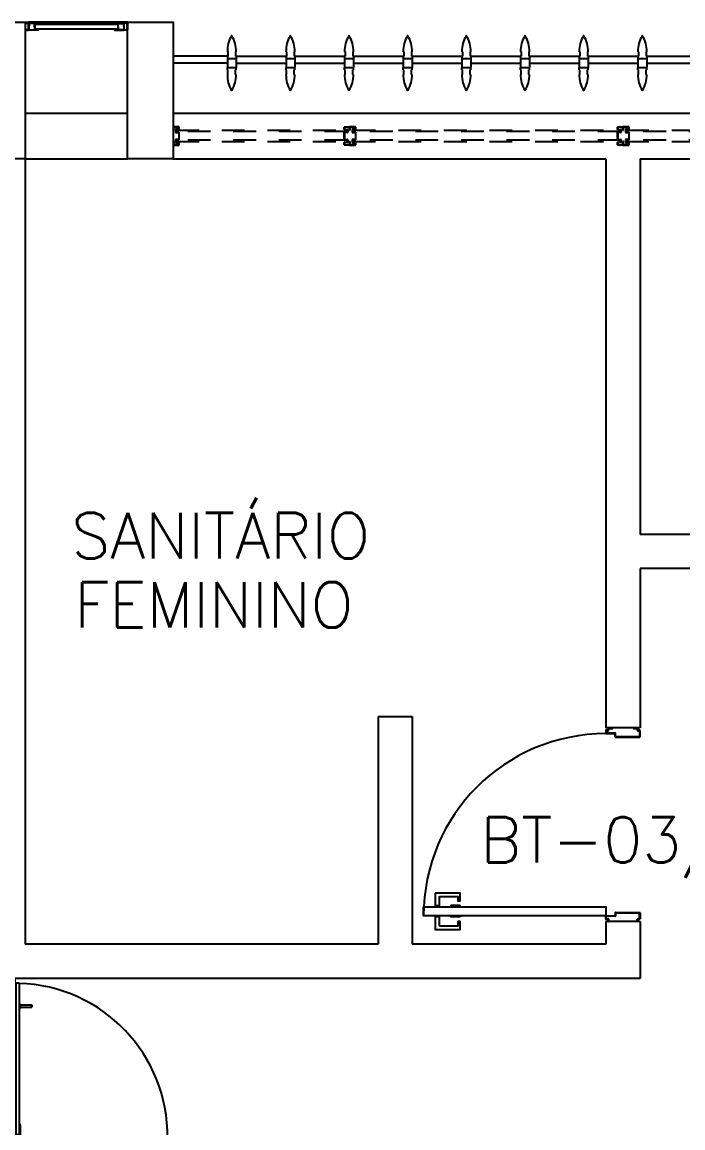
# Model space of a CAD drawing. Header units: millimetres. Extents: x 2686 to 2939, y 1294 to 1441.
# Drawn here: x 2803.658 to 2806.559, y 1316.118 to 1320.975 of the extents above; entities that cross this region are included whole.
import ezdxf

# ---------------------------------------------------------------- set-up
doc = ezdxf.new("R2010")
doc.units = ezdxf.units.MM
doc.linetypes.add('HIDDEN', pattern=[0.375, 0.25, -0.125])
for name, color, linetype in [('AR-ALV', 2, 'Continuous'), ('AR-ESQ', 1, 'Continuous'), ('AR-ESTC', 3, 'Continuous'), ('AR-PORTA', 1, 'Continuous'), ('AR-VIDRO', 2, 'Continuous'), ('BR-PAINEL', 1, 'Continuous'), ('BR-SUPORTE', 1, 'Continuous'), ('DT-ESQ-BAGUETE-C', 1, 'Continuous'), ('DT-ESQ-PERFIL CADEIRA-C', 2, 'Continuous'), ('DT-ESQ-PERFIL CADEIRA-V', 2, 'Continuous'), ('DT-ESQ-VENEZIANA-C', 1, 'Continuous'), ('DT-ESQ-VENEZIANA-V', 1, 'Continuous'), ('DT-ESQ-VIDRO-PROJ', 32, 'HIDDEN'), ('DT-TXTMOD', 1, 'Continuous'), ('ENDEREÇO', 2, 'Continuous'), ('maçaneta', 1, 'Continuous'), ('montantes', 1, 'Continuous'), ('mov', 1, 'Continuous'), ('PM-PERFIL U-C', 2, 'Continuous'), ('pm1', 2, 'Continuous'), ('TEXTO', 2, 'Continuous')]:
    doc.layers.add(name, color=color, linetype=linetype)
doc.styles.add('S10', font='simplex.shx', dxfattribs={"height": 0.1})
doc.styles.add('UNB-100', font='simplex.shx', dxfattribs={"height": 0.2})
doc.styles.add('UNB1-100', font='simplex.shx', dxfattribs={"height": 0.2})

# ---------------------------------------------------------------- blocks, each defined once
blk = doc.blocks.new('EF59-P')
at = {"layer": 'DT-ESQ-VIDRO-PROJ', "ltscale": 0.1}
for points in [[(0.025, -0.1285), (0.025, -0.1385, -0.414214), (0.0235, -0.14), (0.0015, -0.14, -0.414214), (0, -0.1385), (0, -0.125), (0.0015, -0.125), (0.0015, -0.138, 0.414214), (0.002, -0.1385), (0.023, -0.1385, 0.414214), (0.0235, -0.138), (0.0235, -0.1285), (0.0105, -0.1285, -0.414214), (0.009, -0.127), (0.009, -0.117, -0.414214), (0.0105, -0.1155), (0.0235, -0.1155), (0.0235, -0.0845), (0.0105, -0.0845, -0.414214), (0.009, -0.083), (0.009, -0.073, -0.414214), (0.0105, -0.0715), (0.0235, -0.0715), (0.0235, -0.062, 0.414214), (0.023, -0.0615), (0.002, -0.0615, 0.414214), (0.0015, -0.062), (0.0015, -0.075), (0, -0.075), (0, -0.0615, -0.414214), (0.0015, -0.06), (0.0235, -0.06, -0.414214), (0.025, -0.0615), (0.025, -0.0715, -0.414214), (0.0235, -0.073), (0.0105, -0.073), (0.0105, -0.083), (0.0235, -0.083), (0.0235, -0.083, -0.414214), (0.025, -0.0845), (0.025, -0.1155, -0.414214), (0.0235, -0.117), (0.0235, -0.117), (0.0105, -0.117), (0.0105, -0.127), (0.0235, -0.127, -0.414214)], [(0.75, -0.1285), (0.75, -0.1385, 0.414214), (0.7515, -0.14), (0.7735, -0.14, 0.414214), (0.775, -0.1385), (0.775, -0.125), (0.7735, -0.125), (0.7735, -0.138, -0.414214), (0.773, -0.1385), (0.752, -0.1385, -0.414214), (0.7515, -0.138), (0.7515, -0.1285), (0.7645, -0.1285, 0.414214), (0.766, -0.127), (0.766, -0.117, 0.414214), (0.7645, -0.1155), (0.7515, -0.1155), (0.7515, -0.0845), (0.7645, -0.0845, 0.414214), (0.766, -0.083), (0.766, -0.073, 0.414214), (0.7645, -0.0715), (0.7515, -0.0715), (0.7515, -0.062, -0.414214), (0.752, -0.0615), (0.773, -0.0615, -0.414214), (0.7735, -0.062), (0.7735, -0.075), (0.775, -0.075), (0.775, -0.0615, 0.414214), (0.7735, -0.06), (0.7515, -0.06, 0.414214), (0.75, -0.0615), (0.75, -0.0715, 0.414214), (0.7515, -0.073), (0.7645, -0.073), (0.7645, -0.083), (0.7515, -0.083), (0.7515, -0.083, 0.414214), (0.75, -0.0845), (0.75, -0.1155, 0.414214), (0.7515, -0.117), (0.7515, -0.117), (0.7645, -0.117), (0.7645, -0.127), (0.7515, -0.127, 0.414214)], [(0.8, -0.1285), (0.8, -0.1385, -0.414214), (0.7985, -0.14), (0.7765, -0.14, -0.414214), (0.775, -0.1385), (0.775, -0.125), (0.7765, -0.125), (0.7765, -0.138, 0.414214), (0.777, -0.1385), (0.798, -0.1385, 0.414214), (0.7985, -0.138), (0.7985, -0.1285), (0.7855, -0.1285, -0.414214), (0.784, -0.127), (0.784, -0.117, -0.414214), (0.7855, -0.1155), (0.7985, -0.1155), (0.7985, -0.0845), (0.7855, -0.0845, -0.414214), (0.784, -0.083), (0.784, -0.073, -0.414214), (0.7855, -0.0715), (0.7985, -0.0715), (0.7985, -0.062, 0.414214), (0.798, -0.0615), (0.777, -0.0615, 0.414214), (0.7765, -0.062), (0.7765, -0.075), (0.775, -0.075), (0.775, -0.0615, -0.414214), (0.7765, -0.06), (0.7985, -0.06, -0.414214), (0.8, -0.0615), (0.8, -0.0715, -0.414214), (0.7985, -0.073), (0.7855, -0.073), (0.7855, -0.083), (0.7985, -0.083), (0.7985, -0.083, -0.414214), (0.8, -0.0845), (0.8, -0.1155, -0.414214), (0.7985, -0.117), (0.7985, -0.117), (0.7855, -0.117), (0.7855, -0.127), (0.7985, -0.127, -0.414214)], [(1.95, -0.1285), (1.95, -0.1385, 0.414214), (1.9515, -0.14), (1.9735, -0.14, 0.414214), (1.975, -0.1385), (1.975, -0.125), (1.9735, -0.125), (1.9735, -0.138, -0.414214), (1.973, -0.1385), (1.952, -0.1385, -0.414214), (1.9515, -0.138), (1.9515, -0.1285), (1.9645, -0.1285, 0.414214), (1.966, -0.127), (1.966, -0.117, 0.414214), (1.9645, -0.1155), (1.9515, -0.1155), (1.9515, -0.0845), (1.9645, -0.0845, 0.414214), (1.966, -0.083), (1.966, -0.073, 0.414214), (1.9645, -0.0715), (1.9515, -0.0715), (1.9515, -0.062, -0.414214), (1.952, -0.0615), (1.973, -0.0615, -0.414214), (1.9735, -0.062), (1.9735, -0.075), (1.975, -0.075), (1.975, -0.0615, 0.414214), (1.9735, -0.06), (1.9515, -0.06, 0.414214), (1.95, -0.0615), (1.95, -0.0715, 0.414214), (1.9515, -0.073), (1.9645, -0.073), (1.9645, -0.083), (1.9515, -0.083), (1.9515, -0.083, 0.414214), (1.95, -0.0845), (1.95, -0.1155, 0.414214), (1.9515, -0.117), (1.9515, -0.117), (1.9645, -0.117), (1.9645, -0.127), (1.9515, -0.127, 0.414214)], [(2, -0.1285), (2, -0.1385, -0.414214), (1.9985, -0.14), (1.9765, -0.14, -0.414214), (1.975, -0.1385), (1.975, -0.125), (1.9765, -0.125), (1.9765, -0.138, 0.414214), (1.977, -0.1385), (1.998, -0.1385, 0.414214), (1.9985, -0.138), (1.9985, -0.1285), (1.9855, -0.1285, -0.414214), (1.984, -0.127), (1.984, -0.117, -0.414214), (1.9855, -0.1155), (1.9985, -0.1155), (1.9985, -0.0845), (1.9855, -0.0845, -0.414214), (1.984, -0.083), (1.984, -0.073, -0.414214), (1.9855, -0.0715), (1.9985, -0.0715), (1.9985, -0.062, 0.414214), (1.998, -0.0615), (1.977, -0.0615, 0.414214), (1.9765, -0.062), (1.9765, -0.075), (1.975, -0.075), (1.975, -0.0615, -0.414214), (1.9765, -0.06), (1.9985, -0.06, -0.414214), (2, -0.0615), (2, -0.0715, -0.414214), (1.9985, -0.073), (1.9855, -0.073), (1.9855, -0.083), (1.9985, -0.083), (1.9985, -0.083, -0.414214), (2, -0.0845), (2, -0.1155, -0.414214), (1.9985, -0.117), (1.9985, -0.117), (1.9855, -0.117), (1.9855, -0.127), (1.9985, -0.127, -0.414214)], [(3.15, -0.1285), (3.15, -0.1385, 0.414214), (3.1515, -0.14), (3.1735, -0.14, 0.414214), (3.175, -0.1385), (3.175, -0.125), (3.1735, -0.125), (3.1735, -0.138, -0.414214), (3.173, -0.1385), (3.152, -0.1385, -0.414214), (3.1515, -0.138), (3.1515, -0.1285), (3.1645, -0.1285, 0.414214), (3.166, -0.127), (3.166, -0.117, 0.414214), (3.1645, -0.1155), (3.1515, -0.1155), (3.1515, -0.0845), (3.1645, -0.0845, 0.414214), (3.166, -0.083), (3.166, -0.073, 0.414214), (3.1645, -0.0715), (3.1515, -0.0715), (3.1515, -0.062, -0.414214), (3.152, -0.0615), (3.173, -0.0615, -0.414214), (3.1735, -0.062), (3.1735, -0.075), (3.175, -0.075), (3.175, -0.0615, 0.414214), (3.1735, -0.06), (3.1515, -0.06, 0.414214), (3.15, -0.0615), (3.15, -0.0715, 0.414214), (3.1515, -0.073), (3.1645, -0.073), (3.1645, -0.083), (3.1515, -0.083), (3.1515, -0.083, 0.414214), (3.15, -0.0845), (3.15, -0.1155, 0.414214), (3.1515, -0.117), (3.1515, -0.117), (3.1645, -0.117), (3.1645, -0.127), (3.1515, -0.127, 0.414214)], [(3.2, -0.1285), (3.2, -0.1385, -0.414214), (3.1985, -0.14), (3.1765, -0.14, -0.414214), (3.175, -0.1385), (3.175, -0.125), (3.1765, -0.125), (3.1765, -0.138, 0.414214), (3.177, -0.1385), (3.198, -0.1385, 0.414214), (3.1985, -0.138), (3.1985, -0.1285), (3.1855, -0.1285, -0.414214), (3.184, -0.127), (3.184, -0.117, -0.414214), (3.1855, -0.1155), (3.1985, -0.1155), (3.1985, -0.0845), (3.1855, -0.0845, -0.414214), (3.184, -0.083), (3.184, -0.073, -0.414214), (3.1855, -0.0715), (3.1985, -0.0715), (3.1985, -0.062, 0.414214), (3.198, -0.0615), (3.177, -0.0615, 0.414214), (3.1765, -0.062), (3.1765, -0.075), (3.175, -0.075), (3.175, -0.0615, -0.414214), (3.1765, -0.06), (3.1985, -0.06, -0.414214), (3.2, -0.0615), (3.2, -0.0715, -0.414214), (3.1985, -0.073), (3.1855, -0.073), (3.1855, -0.083), (3.1985, -0.083), (3.1985, -0.083, -0.414214), (3.2, -0.0845), (3.2, -0.1155, -0.414214), (3.1985, -0.117), (3.1985, -0.117), (3.1855, -0.117), (3.1855, -0.127), (3.1985, -0.127, -0.414214)], [(4.35, -0.1285), (4.35, -0.1385, 0.414214), (4.3515, -0.14), (4.3735, -0.14, 0.414214), (4.375, -0.1385), (4.375, -0.125), (4.3735, -0.125), (4.3735, -0.138, -0.414214), (4.373, -0.1385), (4.352, -0.1385, -0.414214), (4.3515, -0.138), (4.3515, -0.1285), (4.3645, -0.1285, 0.414214), (4.366, -0.127), (4.366, -0.117, 0.414214), (4.3645, -0.1155), (4.3515, -0.1155), (4.3515, -0.0845), (4.3645, -0.0845, 0.414214), (4.366, -0.083), (4.366, -0.073, 0.414214), (4.3645, -0.0715), (4.3515, -0.0715), (4.3515, -0.062, -0.414214), (4.352, -0.0615), (4.373, -0.0615, -0.414214), (4.3735, -0.062), (4.3735, -0.075), (4.375, -0.075), (4.375, -0.0615, 0.414214), (4.3735, -0.06), (4.3515, -0.06, 0.414214), (4.35, -0.0615), (4.35, -0.0715, 0.414214), (4.3515, -0.073), (4.3645, -0.073), (4.3645, -0.083), (4.3515, -0.083), (4.3515, -0.083, 0.414214), (4.35, -0.0845), (4.35, -0.1155, 0.414214), (4.3515, -0.117), (4.3515, -0.117), (4.3645, -0.117), (4.3645, -0.127), (4.3515, -0.127, 0.414214)], [(4.4, -0.1285), (4.4, -0.1385, -0.414214), (4.3985, -0.14), (4.3765, -0.14, -0.414214), (4.375, -0.1385), (4.375, -0.125), (4.3765, -0.125), (4.3765, -0.138, 0.414214), (4.377, -0.1385), (4.398, -0.1385, 0.414214), (4.3985, -0.138), (4.3985, -0.1285), (4.3855, -0.1285, -0.414214), (4.384, -0.127), (4.384, -0.117, -0.414214), (4.3855, -0.1155), (4.3985, -0.1155), (4.3985, -0.0845), (4.3855, -0.0845, -0.414214), (4.384, -0.083), (4.384, -0.073, -0.414214), (4.3855, -0.0715), (4.3985, -0.0715), (4.3985, -0.062, 0.414214), (4.398, -0.0615), (4.377, -0.0615, 0.414214), (4.3765, -0.062), (4.3765, -0.075), (4.375, -0.075), (4.375, -0.0615, -0.414214), (4.3765, -0.06), (4.3985, -0.06, -0.414214), (4.4, -0.0615), (4.4, -0.0715, -0.414214), (4.3985, -0.073), (4.3855, -0.073), (4.3855, -0.083), (4.3985, -0.083), (4.3985, -0.083, -0.414214), (4.4, -0.0845), (4.4, -0.1155, -0.414214), (4.3985, -0.117), (4.3985, -0.117), (4.3855, -0.117), (4.3855, -0.127), (4.3985, -0.127, -0.414214)], [(5.125, -0.1285), (5.125, -0.1385, 0.414214), (5.1265, -0.14), (5.1485, -0.14, 0.414214), (5.15, -0.1385), (5.15, -0.125), (5.1485, -0.125), (5.1485, -0.138, -0.414214), (5.148, -0.1385), (5.127, -0.1385, -0.414214), (5.1265, -0.138), (5.1265, -0.1285), (5.1395, -0.1285, 0.414214), (5.141, -0.127), (5.141, -0.117, 0.414214), (5.1395, -0.1155), (5.1265, -0.1155), (5.1265, -0.0845), (5.1395, -0.0845, 0.414214), (5.141, -0.083), (5.141, -0.073, 0.414214), (5.1395, -0.0715), (5.1265, -0.0715), (5.1265, -0.062, -0.414214), (5.127, -0.0615), (5.148, -0.0615, -0.414214), (5.1485, -0.062), (5.1485, -0.075), (5.15, -0.075), (5.15, -0.0615, 0.414214), (5.1485, -0.06), (5.1265, -0.06, 0.414214), (5.125, -0.0615), (5.125, -0.0715, 0.414214), (5.1265, -0.073), (5.1395, -0.073), (5.1395, -0.083), (5.1265, -0.083), (5.1265, -0.083, 0.414214), (5.125, -0.0845), (5.125, -0.1155, 0.414214), (5.1265, -0.117), (5.1265, -0.117), (5.1395, -0.117), (5.1395, -0.127), (5.1265, -0.127, 0.414214)]]:
    blk.add_lwpolyline(points, format="xyb", close=True, dxfattribs=at)
for points in [[(0.7625, -0.081), (0.7625, -0.075), (0.0125, -0.075), (0.0125, -0.081)], [(1.9625, -0.081), (1.9625, -0.075), (0.7875, -0.075), (0.7875, -0.081)], [(3.1625, -0.081), (3.1625, -0.075), (1.9875, -0.075), (1.9875, -0.081)], [(4.3625, -0.081), (4.3625, -0.075), (3.1875, -0.075), (3.1875, -0.081)], [(5.1375, -0.081), (5.1375, -0.075), (4.3875, -0.075), (4.3875, -0.081)], [(0.7625, -0.119), (0.7625, -0.125), (0.0125, -0.125), (0.0125, -0.119)], [(1.9625, -0.119), (1.9625, -0.125), (0.7875, -0.125), (0.7875, -0.119)], [(3.1625, -0.119), (3.1625, -0.125), (1.9875, -0.125), (1.9875, -0.119)], [(4.3625, -0.119), (4.3625, -0.125), (3.1875, -0.125), (3.1875, -0.119)], [(5.1375, -0.119), (5.1375, -0.125), (4.3875, -0.125), (4.3875, -0.119)]]:
    blk.add_lwpolyline(points, close=True, dxfattribs=at)
at = {"layer": 'DT-TXTMOD', "ltscale": 0.1, "style": 'S10', "flags": 3}
for tag, p in [('M01', (0.025, -0.28)), ('M02', (0.3253, -0.28)), ('M03', (0.627, -0.28)), ('M04', (0.9288, -0.28)), ('M05', (1.2306, -0.28)), ('M06', (1.5323, -0.28)), ('M07', (1.8341, -0.28)), ('M08', (2.1359, -0.28)), ('M09', (2.4376, -0.28)), ('M10', (2.7394, -0.28)), ('M11', (3.0412, -0.28)), ('M12', (3.3429, -0.28)), ('M13', (3.6447, -0.28)), ('M14', (3.9464, -0.28)), ('M15', (4.2482, -0.28)), ('M16', (4.55, -0.28)), ('M17', (4.8517, -0.28))]:
    blk.add_attdef(tag, p, '', height=0.1, dxfattribs=at)
blk = doc.blocks.new('PV1')
at = {"layer": 'AR-VIDRO'}
for p, q in [((0.6825, 0.02), (0.005, 0.02)), ((0.6825, 0.005), (0.005, 0.005)), ((0.0215, 0.0443), (0.0215, 0.0293)), ((0.0215, 0.0443), (0.6875, 0.0443)), ((0.0215, 0.0293), (0.6875, 0.0293)), ((2.7035, 0.0443), (2.0375, 0.0443)), ((2.7035, 0.0293), (2.0375, 0.0293)), ((2.0425, 0.02), (2.72, 0.02)), ((2.0425, 0.005), (2.72, 0.005)), ((2.7035, 0.0443), (2.7035, 0.0293))]:
    blk.add_line(p, q, dxfattribs=at)
at = {"layer": 'maçaneta'}
for p, q in [((0.1165, 0.0993), (0.1265, 0.0993)), ((0.1165, 0.0493), (0.1165, 0.0993)), ((0.1265, 0.0493), (0.1265, 0.0993)), ((2.5985, 0.0493), (2.5985, 0.0993)), ((2.6085, 0.0993), (2.5985, 0.0993)), ((2.6085, 0.0493), (2.6085, 0.0993)), ((0.1115, 0.0443), (0.1115, 0.0493)), ((0.1115, 0.0493), (0.1315, 0.0493)), ((0.1315, 0.0443), (0.1315, 0.0493)), ((2.6135, 0.0493), (2.5935, 0.0493)), ((2.5935, 0.0443), (2.5935, 0.0493)), ((2.6135, 0.0443), (2.6135, 0.0493))]:
    blk.add_line(p, q, dxfattribs=at)
at = {"layer": 'montantes'}
for p, q in [((0.6425, 0.0493), (0.6925, 0.0493)), ((0.6925, 0.0493), (0.6925, 0.025)), ((2.0325, 0.0493), (2.0325, 0.025)), ((2.0825, 0.0493), (2.0325, 0.0493)), ((0, 0), (0, 0.025)), ((0, 0.025), (0.02, 0.025)), ((0, 0), (0.02, 0)), ((0.005, 0.005), (0.005, 0.02)), ((0.02, 0.02), (0.02, 0.025)), ((0.02, 0), (0.02, 0.005)), ((0.6425, 0.025), (0.6925, 0.025)), ((0.6875, 0.025), (0.6675, 0.025)), ((0.6675, 0.02), (0.6675, 0.025)), ((0.6675, 0), (0.6675, 0.005)), ((0.6875, 0), (0.6675, 0)), ((0.6825, 0.005), (0.6825, 0.02)), ((0.6875, 0.0443), (0.6875, 0.0293)), ((0.6875, 0), (0.6875, 0.025)), ((2.0825, 0.025), (2.0325, 0.025)), ((2.0375, 0.0443), (2.0375, 0.0293)), ((2.0375, 0.025), (2.0575, 0.025)), ((2.0375, 0), (2.0375, 0.025)), ((2.0375, 0), (2.0575, 0)), ((2.0425, 0.005), (2.0425, 0.02)), ((2.0575, 0.02), (2.0575, 0.025)), ((2.0575, 0), (2.0575, 0.005)), ((2.705, 0.02), (2.705, 0.025)), ((2.725, 0.025), (2.705, 0.025)), ((2.705, 0), (2.705, 0.005)), ((2.725, 0), (2.705, 0)), ((2.72, 0.005), (2.72, 0.02)), ((2.725, 0), (2.725, 0.025))]:
    blk.add_line(p, q, dxfattribs=at)
for centre in [(0.6925, 0.02), (2.0325, 0.02)]:
    blk.add_circle(centre, 0.005, dxfattribs=at)
for centre, start, end in [((0.6425, 0.0443), 90, 180), ((2.0825, 0.0443), 0, 90), ((0.6425, 0.03), 180, 270), ((2.0825, 0.03), 270, 0)]:
    blk.add_arc(centre, 0.005, start, end, dxfattribs=at)
at = {"layer": 'mov'}
for centre, start, end in [((0.692, 0.025), 0, 178.3547), ((2.033, 0.025), 1.6453, 180)]:
    blk.add_arc(centre, 0.6705, start, end, dxfattribs=at)
blk = doc.blocks.new('PM3')
at = {"layer": 'maçaneta'}
for points in [[(0.02, 0.825), (-0.035, 0.825), (-0.035, 0.715), (0, 0.715), (0, 0.725), (-0.02, 0.725), (-0.02, 0.8035, -0.414214), (-0.0185, 0.805), (0.02, 0.805)], [(0.125, 0.825), (0.07, 0.825), (0.07, 0.805), (0.1085, 0.805, -0.414214), (0.11, 0.8035), (0.11, 0.725), (0.09, 0.725), (0.09, 0.715), (0.125, 0.715)]]:
    blk.add_lwpolyline(points, format="xyb", close=True, dxfattribs=at)
for points in [[(0.02, 0.715), (0.02, 0.755), (0.025, 0.755), (0.025, 0.715)], [(0.07, 0.715), (0.07, 0.755), (0.065, 0.755), (0.065, 0.715)]]:
    blk.add_lwpolyline(points, close=True, dxfattribs=at)
at = {"layer": 'mov'}
blk.add_arc((0.025, 0.075), 0.8, 0, 90, dxfattribs=at)
at = {"layer": 'PM-PERFIL U-C'}
for p, q in [((0, 0.045), (0, 0.0635)), ((0.0015, 0.065), (0.01, 0.065)), ((0.002, 0.063), (0.002, 0.045)), ((0.0105, 0.063), (0.002, 0.063)), ((0.01, 0.065), (0.01, 0.0735)), ((0.0115, 0.075), (0.0235, 0.075)), ((0.012, 0.073), (0.012, 0.0645)), ((0.023, 0.073), (0.012, 0.073)), ((0.023, 0.0335), (0.023, 0.073)), ((0.025, 0.0735), (0.025, 0.034)), ((0.825, 0.0735), (0.825, 0.034)), ((0.8385, 0.075), (0.8265, 0.075)), ((0.827, 0.073), (0.838, 0.073)), ((0.827, 0.0335), (0.827, 0.073)), ((0.838, 0.073), (0.838, 0.0645)), ((0.8395, 0.063), (0.848, 0.063)), ((0.84, 0.065), (0.84, 0.0735)), ((0.8485, 0.065), (0.84, 0.065)), ((0.848, 0.063), (0.848, 0.045)), ((0.85, 0.045), (0.85, 0.0635)), ((0.002, 0.045), (0, 0.045)), ((0.038, 0.032), (0.0245, 0.032)), ((0.0385, 0.034), (0.025, 0.034)), ((0.038, 0.032), (0.038, -0.073)), ((0.04, 0.0325), (0.04, -0.0735)), ((0.81, 0.0325), (0.81, -0.0735)), ((0.8115, 0.034), (0.825, 0.034)), ((0.812, 0.032), (0.8255, 0.032)), ((0.812, 0.032), (0.812, -0.073)), ((0.848, 0.045), (0.85, 0.045)), ((0, -0.045), (0.002, -0.045)), ((0, -0.0635), (0, -0.045)), ((0.002, -0.045), (0.002, -0.063)), ((0.85, -0.045), (0.848, -0.045)), ((0.848, -0.045), (0.848, -0.063)), ((0.85, -0.0635), (0.85, -0.045)), ((0.01, -0.065), (0.0015, -0.065)), ((0.002, -0.063), (0.0105, -0.063)), ((0.01, -0.0735), (0.01, -0.065)), ((0.0385, -0.075), (0.0115, -0.075)), ((0.012, -0.0645), (0.012, -0.073)), ((0.012, -0.073), (0.038, -0.073)), ((0.8115, -0.075), (0.8385, -0.075)), ((0.838, -0.073), (0.812, -0.073)), ((0.838, -0.0645), (0.838, -0.073)), ((0.848, -0.063), (0.8395, -0.063)), ((0.84, -0.0735), (0.84, -0.065)), ((0.84, -0.065), (0.8485, -0.065))]:
    blk.add_line(p, q, dxfattribs=at)
for centre, start, end in [((0.0015, 0.0635), 90, 180), ((0.0115, 0.0735), 90, 180), ((0.0105, 0.0645), 270, 0), ((0.0235, 0.0735), 360, 90), ((0.8265, 0.0735), 90, 180), ((0.8395, 0.0645), 180, 270), ((0.8385, 0.0735), 0, 90), ((0.8485, 0.0635), 0, 90), ((0.0245, 0.0335), 180, 270), ((0.0385, 0.0325), 0, 90), ((0.8115, 0.0325), 90, 180), ((0.8255, 0.0335), 270, 0), ((0.0015, -0.0635), 180, 270), ((0.0115, -0.0735), 180, 270), ((0.0105, -0.0645), 0, 90), ((0.0385, -0.0735), 269.9386, 0), ((0.8115, -0.0735), 180, 270.0614), ((0.8395, -0.0645), 90, 180), ((0.8385, -0.0735), 270, 0), ((0.8485, -0.0635), 270, 0)]:
    blk.add_arc(centre, 0.0015, start, end, dxfattribs=at)
at = {"layer": 'pm1'}
blk.add_lwpolyline([(0.065, 0.875), (0.065, 0.075), (0.025, 0.075), (0.025, 0.875)], close=True, dxfattribs=at)
blk = doc.blocks.new('EF01C-P')
at = {"layer": 'DT-ESQ-BAGUETE-C', "ltscale": 0.1}
for points in [[(0.0015, 0.035), (0.015, 0.035), (0.015, 0.0335), (0.0015, 0.0335), (0.0015, 0.005), (0.015, 0.005), (0.015, 0.0035), (0.0015, 0.0035, -0.414214), (0, 0.005), (0, 0.0335, -0.414214)], [(0.4485, 0.035), (0.435, 0.035), (0.435, 0.0335), (0.4485, 0.0335), (0.4485, 0.005), (0.435, 0.005), (0.435, 0.0035), (0.4485, 0.0035, 0.414214), (0.45, 0.005), (0.45, 0.0335, 0.414214)]]:
    blk.add_lwpolyline(points, format="xyb", close=True, dxfattribs=at)
at = {"layer": 'DT-ESQ-PERFIL CADEIRA-C', "ltscale": 0.1}
for points in [[(0.01, 0.0015), (0.01, 0.003), (0.0015, 0.003, 1), (0.0015, 0), (0.015, 0, 0.414214), (0.0165, 0.0015), (0.0165, 0.0335), (0.043, 0.0335)], [(0.043, 0.0065), (0.018, 0.0065), (0.018, 0.0165), (0.0165, 0.0165), (0.0165, 0.0065, 0.414214), (0.018, 0.005), (0.043, 0.005), (0.0565, 0.005, 1), (0.0565, 0.008), (0.043, 0.008), (0.043, 0.02), (0.043, 0.032), (0.0565, 0.032, 1), (0.0565, 0.035), (0.043, 0.035), (0.0165, 0.035, 0.414214), (0.015, 0.0335), (0.015, 0.0015), (0.0015, 0.0015)], [(0.0415, 0.02), (0.0415, 0.032, -0.414214), (0.043, 0.0335), (0.0565, 0.0335)], [(0.0415, 0.02), (0.0415, 0.008, 0.414214), (0.043, 0.0065), (0.0565, 0.0065)], [(0.407, 0.0065), (0.432, 0.0065), (0.432, 0.0165), (0.4335, 0.0165), (0.4335, 0.0065, -0.414214), (0.432, 0.005), (0.407, 0.005), (0.3935, 0.005, -1), (0.3935, 0.008), (0.407, 0.008), (0.407, 0.02), (0.407, 0.032), (0.3935, 0.032, -1), (0.3935, 0.035), (0.407, 0.035), (0.4335, 0.035, -0.414214), (0.435, 0.0335), (0.435, 0.0015), (0.4485, 0.0015)], [(0.4085, 0.02), (0.4085, 0.032, 0.414214), (0.407, 0.0335), (0.3935, 0.0335)], [(0.4085, 0.02), (0.4085, 0.008, -0.414214), (0.407, 0.0065), (0.3935, 0.0065)], [(0.44, 0.0015), (0.44, 0.003), (0.4485, 0.003, -1), (0.4485, 0), (0.435, 0, -0.414214), (0.4335, 0.0015), (0.4335, 0.0335), (0.407, 0.0335)]]:
    blk.add_lwpolyline(points, format="xyb", dxfattribs=at)
at = {"layer": 'DT-ESQ-PERFIL CADEIRA-V', "ltscale": 0.1}
blk.add_line((0.015, 0), (0.435, 0), dxfattribs=at)
at = {"layer": 'DT-ESQ-VENEZIANA-C', "ltscale": 0.1}
for p, q in [((0.043, 0.0105), (0.407, 0.0105)), ((0.043, 0.009), (0.407, 0.009))]:
    blk.add_line(p, q, dxfattribs=at)
at = {"layer": 'DT-ESQ-VENEZIANA-V', "ltscale": 0.1}
blk.add_line((0.043, 0.031), (0.407, 0.031), dxfattribs=at)
at = {"layer": 'DT-TXTMOD', "ltscale": 0.1, "style": 'S10', "flags": 3}
blk.add_attdef('EF01C', (0.0208, -0.14), '', height=0.1, dxfattribs=at)

msp = doc.modelspace()

# ---------------------------------------------------------------- linework, layer by layer
at = {"layer": 'AR-ALV'}
for p, q in [((2803.6707, 1320.5749), (2804.1207, 1320.5749)), ((2804.3207, 1320.5749), (2809.4707, 1320.5749)), ((2803.6707, 1320.3749), (2804.1207, 1320.3749)), ((2803.6707, 1320.3749), (2803.6707, 1316.9249)), ((2804.3207, 1320.3749), (2806.2207, 1320.3749)), ((2806.2207, 1320.3749), (2806.2207, 1317.8749)), ((2806.3707, 1320.3749), (2806.3707, 1318.7249)), ((2806.3707, 1320.3749), (2808.6207, 1320.3749)), ((2807.5607, 1318.7249), (2806.3707, 1318.7249)), ((2807.5607, 1318.5749), (2806.3707, 1318.5749)), ((2806.3707, 1318.5749), (2806.3707, 1317.8749)), ((2805.2207, 1317.9249), (2805.3707, 1317.9249)), ((2805.2207, 1317.9249), (2805.2207, 1316.9249)), ((2805.3707, 1317.9249), (2805.3707, 1316.9249)), ((2806.3707, 1317.8749), (2806.2207, 1317.8749)), ((2806.3707, 1317.0249), (2806.2207, 1317.0249)), ((2806.2207, 1317.0249), (2806.2207, 1316.9249)), ((2806.3707, 1317.0249), (2806.3707, 1316.7749)), ((2805.2207, 1316.9249), (2803.6707, 1316.9249)), ((2806.2207, 1316.9249), (2805.3707, 1316.9249)), ((2806.3707, 1316.7749), (2803.4707, 1316.7749))]:
    msp.add_line(p, q, dxfattribs=at)
at = {"layer": 'AR-ESTC'}
for points in [[(2803.6707, 1320.3749), (2803.4707, 1320.3749), (2803.4707, 1320.9749), (2803.6707, 1320.9749)], [(2804.3207, 1320.3749), (2804.1207, 1320.3749), (2804.1207, 1320.9749), (2804.3207, 1320.9749)]]:
    msp.add_lwpolyline(points, close=True, dxfattribs=at)
at = {"layer": 'BR-PAINEL'}
for p, q in [((2804.559, 1320.8449), (2804.5615, 1320.8449)), ((2804.5615, 1320.8449), (2804.5615, 1320.8249)), ((2804.5949, 1320.8449), (2804.5949, 1320.8249)), ((2804.5974, 1320.8449), (2804.5949, 1320.8449)), ((2804.8165, 1320.8449), (2804.819, 1320.8449)), ((2804.819, 1320.8449), (2804.819, 1320.8249)), ((2804.8524, 1320.8449), (2804.8524, 1320.8249)), ((2804.8549, 1320.8449), (2804.8524, 1320.8449)), ((2805.074, 1320.8449), (2805.0765, 1320.8449)), ((2805.0765, 1320.8449), (2805.0765, 1320.8249)), ((2805.1099, 1320.8449), (2805.1099, 1320.8249)), ((2805.1124, 1320.8449), (2805.1099, 1320.8449)), ((2805.3315, 1320.8449), (2805.334, 1320.8449)), ((2805.334, 1320.8449), (2805.334, 1320.8249)), ((2805.3674, 1320.8449), (2805.3674, 1320.8249)), ((2805.3699, 1320.8449), (2805.3674, 1320.8449)), ((2805.589, 1320.8449), (2805.5915, 1320.8449)), ((2805.5915, 1320.8449), (2805.5915, 1320.8249)), ((2805.6249, 1320.8449), (2805.6249, 1320.8249)), ((2805.6274, 1320.8449), (2805.6249, 1320.8449)), ((2805.8465, 1320.8449), (2805.849, 1320.8449)), ((2805.849, 1320.8449), (2805.849, 1320.8249)), ((2805.8824, 1320.8449), (2805.8824, 1320.8249)), ((2805.8849, 1320.8449), (2805.8824, 1320.8449)), ((2806.104, 1320.8449), (2806.1065, 1320.8449)), ((2806.1065, 1320.8449), (2806.1065, 1320.8249)), ((2806.1399, 1320.8449), (2806.1399, 1320.8249)), ((2806.1424, 1320.8449), (2806.1399, 1320.8449)), ((2806.3615, 1320.8449), (2806.364, 1320.8449)), ((2806.364, 1320.8449), (2806.364, 1320.8249)), ((2806.3974, 1320.8449), (2806.3974, 1320.8249)), ((2806.3999, 1320.8449), (2806.3974, 1320.8449)), ((2804.559, 1320.8249), (2804.559, 1320.8149)), ((2804.559, 1320.8249), (2804.5615, 1320.8249)), ((2804.559, 1320.8149), (2804.5974, 1320.8149)), ((2804.559, 1320.8149), (2804.559, 1320.7749)), ((2804.5974, 1320.8249), (2804.5949, 1320.8249)), ((2804.5974, 1320.8249), (2804.5974, 1320.8149)), ((2804.5974, 1320.8149), (2804.5974, 1320.7749)), ((2804.8165, 1320.8249), (2804.8165, 1320.8149)), ((2804.8165, 1320.8249), (2804.819, 1320.8249)), ((2804.8165, 1320.8149), (2804.8549, 1320.8149)), ((2804.8165, 1320.8149), (2804.8165, 1320.7749)), ((2804.8549, 1320.8249), (2804.8524, 1320.8249)), ((2804.8549, 1320.8249), (2804.8549, 1320.8149)), ((2804.8549, 1320.8149), (2804.8549, 1320.7749)), ((2805.074, 1320.8249), (2805.074, 1320.8149)), ((2805.074, 1320.8249), (2805.0765, 1320.8249)), ((2805.074, 1320.8149), (2805.1124, 1320.8149)), ((2805.074, 1320.8149), (2805.074, 1320.7749)), ((2805.1124, 1320.8249), (2805.1099, 1320.8249)), ((2805.1124, 1320.8249), (2805.1124, 1320.8149)), ((2805.1124, 1320.8149), (2805.1124, 1320.7749)), ((2805.3315, 1320.8249), (2805.3315, 1320.8149)), ((2805.3315, 1320.8249), (2805.334, 1320.8249)), ((2805.3315, 1320.8149), (2805.3699, 1320.8149)), ((2805.3315, 1320.8149), (2805.3315, 1320.7749)), ((2805.3699, 1320.8249), (2805.3674, 1320.8249)), ((2805.3699, 1320.8249), (2805.3699, 1320.8149)), ((2805.3699, 1320.8149), (2805.3699, 1320.7749)), ((2805.589, 1320.8249), (2805.589, 1320.8149)), ((2805.589, 1320.8249), (2805.5915, 1320.8249)), ((2805.589, 1320.8149), (2805.6274, 1320.8149)), ((2805.589, 1320.8149), (2805.589, 1320.7749)), ((2805.6274, 1320.8249), (2805.6249, 1320.8249)), ((2805.6274, 1320.8249), (2805.6274, 1320.8149)), ((2805.6274, 1320.8149), (2805.6274, 1320.7749)), ((2805.8465, 1320.8249), (2805.8465, 1320.8149)), ((2805.8465, 1320.8249), (2805.849, 1320.8249)), ((2805.8465, 1320.8149), (2805.8849, 1320.8149)), ((2805.8465, 1320.8149), (2805.8465, 1320.7749)), ((2805.8849, 1320.8249), (2805.8824, 1320.8249)), ((2805.8849, 1320.8249), (2805.8849, 1320.8149)), ((2805.8849, 1320.8149), (2805.8849, 1320.7749)), ((2806.104, 1320.8249), (2806.104, 1320.8149)), ((2806.104, 1320.8249), (2806.1065, 1320.8249)), ((2806.104, 1320.8149), (2806.1424, 1320.8149)), ((2806.104, 1320.8149), (2806.104, 1320.7749)), ((2806.1424, 1320.8249), (2806.1399, 1320.8249)), ((2806.1424, 1320.8249), (2806.1424, 1320.8149)), ((2806.1424, 1320.8149), (2806.1424, 1320.7749)), ((2806.3615, 1320.8249), (2806.3615, 1320.8149)), ((2806.3615, 1320.8249), (2806.364, 1320.8249)), ((2806.3615, 1320.8149), (2806.3999, 1320.8149)), ((2806.3615, 1320.8149), (2806.3615, 1320.7749)), ((2806.3999, 1320.8249), (2806.3974, 1320.8249)), ((2806.3999, 1320.8249), (2806.3999, 1320.8149)), ((2806.3999, 1320.8149), (2806.3999, 1320.7749)), ((2804.559, 1320.7749), (2804.5974, 1320.7749)), ((2804.559, 1320.7649), (2804.559, 1320.7749)), ((2804.559, 1320.7649), (2804.5615, 1320.7649)), ((2804.5615, 1320.7449), (2804.5615, 1320.7649)), ((2804.5974, 1320.7649), (2804.5949, 1320.7649)), ((2804.5949, 1320.7449), (2804.5949, 1320.7649)), ((2804.5974, 1320.7649), (2804.5974, 1320.7749)), ((2804.8165, 1320.7749), (2804.8549, 1320.7749)), ((2804.8165, 1320.7649), (2804.8165, 1320.7749)), ((2804.8165, 1320.7649), (2804.819, 1320.7649)), ((2804.819, 1320.7449), (2804.819, 1320.7649)), ((2804.8549, 1320.7649), (2804.8524, 1320.7649)), ((2804.8524, 1320.7449), (2804.8524, 1320.7649)), ((2804.8549, 1320.7649), (2804.8549, 1320.7749)), ((2805.074, 1320.7749), (2805.1124, 1320.7749)), ((2805.074, 1320.7649), (2805.074, 1320.7749)), ((2805.074, 1320.7649), (2805.0765, 1320.7649)), ((2805.0765, 1320.7449), (2805.0765, 1320.7649)), ((2805.1124, 1320.7649), (2805.1099, 1320.7649)), ((2805.1099, 1320.7449), (2805.1099, 1320.7649)), ((2805.1124, 1320.7649), (2805.1124, 1320.7749)), ((2805.3315, 1320.7749), (2805.3699, 1320.7749)), ((2805.3315, 1320.7649), (2805.3315, 1320.7749)), ((2805.3315, 1320.7649), (2805.334, 1320.7649)), ((2805.334, 1320.7449), (2805.334, 1320.7649)), ((2805.3699, 1320.7649), (2805.3674, 1320.7649)), ((2805.3674, 1320.7449), (2805.3674, 1320.7649)), ((2805.3699, 1320.7649), (2805.3699, 1320.7749)), ((2805.589, 1320.7749), (2805.6274, 1320.7749)), ((2805.589, 1320.7649), (2805.589, 1320.7749)), ((2805.589, 1320.7649), (2805.5915, 1320.7649)), ((2805.5915, 1320.7449), (2805.5915, 1320.7649)), ((2805.6274, 1320.7649), (2805.6249, 1320.7649)), ((2805.6249, 1320.7449), (2805.6249, 1320.7649)), ((2805.6274, 1320.7649), (2805.6274, 1320.7749)), ((2805.8465, 1320.7749), (2805.8849, 1320.7749)), ((2805.8465, 1320.7649), (2805.8465, 1320.7749)), ((2805.8465, 1320.7649), (2805.849, 1320.7649)), ((2805.849, 1320.7449), (2805.849, 1320.7649)), ((2805.8849, 1320.7649), (2805.8824, 1320.7649)), ((2805.8824, 1320.7449), (2805.8824, 1320.7649)), ((2805.8849, 1320.7649), (2805.8849, 1320.7749)), ((2806.104, 1320.7749), (2806.1424, 1320.7749)), ((2806.104, 1320.7649), (2806.104, 1320.7749)), ((2806.104, 1320.7649), (2806.1065, 1320.7649)), ((2806.1065, 1320.7449), (2806.1065, 1320.7649)), ((2806.1424, 1320.7649), (2806.1399, 1320.7649)), ((2806.1399, 1320.7449), (2806.1399, 1320.7649)), ((2806.1424, 1320.7649), (2806.1424, 1320.7749)), ((2806.3615, 1320.7749), (2806.3999, 1320.7749)), ((2806.3615, 1320.7649), (2806.3615, 1320.7749)), ((2806.3615, 1320.7649), (2806.364, 1320.7649)), ((2806.364, 1320.7449), (2806.364, 1320.7649)), ((2806.3999, 1320.7649), (2806.3974, 1320.7649)), ((2806.3974, 1320.7449), (2806.3974, 1320.7649)), ((2806.3999, 1320.7649), (2806.3999, 1320.7749)), ((2804.559, 1320.7449), (2804.5615, 1320.7449)), ((2804.5974, 1320.7449), (2804.5949, 1320.7449)), ((2804.8165, 1320.7449), (2804.819, 1320.7449)), ((2804.8549, 1320.7449), (2804.8524, 1320.7449)), ((2805.074, 1320.7449), (2805.0765, 1320.7449)), ((2805.1124, 1320.7449), (2805.1099, 1320.7449)), ((2805.3315, 1320.7449), (2805.334, 1320.7449)), ((2805.3699, 1320.7449), (2805.3674, 1320.7449)), ((2805.589, 1320.7449), (2805.5915, 1320.7449)), ((2805.6274, 1320.7449), (2805.6249, 1320.7449)), ((2805.8465, 1320.7449), (2805.849, 1320.7449)), ((2805.8849, 1320.7449), (2805.8824, 1320.7449)), ((2806.104, 1320.7449), (2806.1065, 1320.7449)), ((2806.1424, 1320.7449), (2806.1399, 1320.7449)), ((2806.3615, 1320.7449), (2806.364, 1320.7449)), ((2806.3999, 1320.7449), (2806.3974, 1320.7449))]:
    msp.add_line(p, q, dxfattribs=at)
for centre, radius, start, end in [((2804.684, 1320.8488), 0.1251, 148.4721, 181.772), ((2804.5782, 1320.9136), 0.001, 37.1012, 142.8988), ((2804.4724, 1320.8488), 0.1251, 358.228, 31.5279), ((2804.9415, 1320.8488), 0.1251, 148.4721, 181.772), ((2804.8357, 1320.9136), 0.001, 37.1012, 142.8988), ((2804.7299, 1320.8488), 0.1251, 358.228, 31.5279), ((2805.199, 1320.8488), 0.1251, 148.4721, 181.772), ((2805.0932, 1320.9136), 0.001, 37.1012, 142.8988), ((2804.9874, 1320.8488), 0.1251, 358.228, 31.5279), ((2805.4565, 1320.8488), 0.1251, 148.4721, 181.772), ((2805.3507, 1320.9136), 0.001, 37.1012, 142.8988), ((2805.2449, 1320.8488), 0.1251, 358.228, 31.5279), ((2805.714, 1320.8488), 0.1251, 148.4721, 181.772), ((2805.6082, 1320.9136), 0.001, 37.1012, 142.8988), ((2805.5024, 1320.8488), 0.1251, 358.228, 31.5279), ((2805.9715, 1320.8488), 0.1251, 148.4721, 181.772), ((2805.8657, 1320.9136), 0.001, 37.1012, 142.8988), ((2805.7599, 1320.8488), 0.1251, 358.228, 31.5279), ((2806.229, 1320.8488), 0.1251, 148.4721, 181.772), ((2806.1232, 1320.9136), 0.001, 37.1012, 142.8988), ((2806.0174, 1320.8488), 0.1251, 358.228, 31.5279), ((2806.4865, 1320.8488), 0.1251, 148.4721, 181.772), ((2806.3807, 1320.9136), 0.001, 37.1012, 142.8988), ((2806.2749, 1320.8488), 0.1251, 358.228, 31.5279), ((2804.684, 1320.741), 0.1251, 178.228, 211.5279), ((2804.4724, 1320.741), 0.1251, 328.4721, 1.772), ((2804.9415, 1320.741), 0.1251, 178.228, 211.5279), ((2804.7299, 1320.741), 0.1251, 328.4721, 1.772), ((2805.199, 1320.741), 0.1251, 178.228, 211.5279), ((2804.9874, 1320.741), 0.1251, 328.4721, 1.772), ((2805.4565, 1320.741), 0.1251, 178.228, 211.5279), ((2805.2449, 1320.741), 0.1251, 328.4721, 1.772), ((2805.714, 1320.741), 0.1251, 178.228, 211.5279), ((2805.5024, 1320.741), 0.1251, 328.4721, 1.772), ((2805.9715, 1320.741), 0.1251, 178.228, 211.5279), ((2805.7599, 1320.741), 0.1251, 328.4721, 1.772), ((2806.229, 1320.741), 0.1251, 178.228, 211.5279), ((2806.0174, 1320.741), 0.1251, 328.4721, 1.772), ((2806.4865, 1320.741), 0.1251, 178.228, 211.5279), ((2806.2749, 1320.741), 0.1251, 328.4721, 1.772), ((2804.5782, 1320.6762), 0.001, 217.1012, 322.8988), ((2804.8357, 1320.6762), 0.001, 217.1012, 322.8988), ((2805.0932, 1320.6762), 0.001, 217.1012, 322.8988), ((2805.3507, 1320.6762), 0.001, 217.1012, 322.8988), ((2805.6082, 1320.6762), 0.001, 217.1012, 322.8988), ((2805.8657, 1320.6762), 0.001, 217.1012, 322.8988), ((2806.1232, 1320.6762), 0.001, 217.1012, 322.8988), ((2806.3807, 1320.6762), 0.001, 217.1012, 322.8988)]:
    msp.add_arc(centre, radius, start, end, dxfattribs=at)
at = {"layer": 'BR-SUPORTE'}
for p, q in [((2804.559, 1320.8249), (2804.3207, 1320.8249)), ((2804.559, 1320.7949), (2804.3207, 1320.7949)), ((2804.5974, 1320.8249), (2804.819, 1320.8249)), ((2804.5974, 1320.7949), (2804.8165, 1320.7949)), ((2804.8549, 1320.8249), (2805.0765, 1320.8249)), ((2804.8549, 1320.7949), (2805.074, 1320.7949)), ((2805.1124, 1320.8249), (2805.334, 1320.8249)), ((2805.1124, 1320.7949), (2805.3315, 1320.7949)), ((2805.3699, 1320.8249), (2805.5915, 1320.8249)), ((2805.3699, 1320.7949), (2805.589, 1320.7949)), ((2805.6274, 1320.8249), (2805.849, 1320.8249)), ((2805.6274, 1320.7949), (2805.8465, 1320.7949)), ((2805.8849, 1320.8249), (2806.1065, 1320.8249)), ((2805.8849, 1320.7949), (2806.104, 1320.7949)), ((2806.1424, 1320.8249), (2806.364, 1320.8249)), ((2806.1424, 1320.7949), (2806.3615, 1320.7949)), ((2806.3999, 1320.8249), (2806.6215, 1320.8249)), ((2806.3999, 1320.7949), (2806.619, 1320.7949))]:
    msp.add_line(p, q, dxfattribs=at)

# ---------------------------------------------------------------- block references
at = {"layer": 'AR-ESQ', "rotation": 180}
for name, p in [('EF01C-P', (2804.1207, 1320.9749)), ('EF59-P', (2809.4724, 1320.3749))]:
    msp.add_blockref(name, p, dxfattribs=at)
at = {"layer": 'AR-PORTA'}
for name, p, rotation in [('PM3', (2806.2957, 1317.0249), 90), ('PV1', (2803.6007, 1316.7749), 270)]:
    msp.add_blockref(name, p, dxfattribs=dict(at, rotation=rotation))

# ---------------------------------------------------------------- texts
at = {"layer": 'ENDEREÇO', "style": 'UNB1-100'}
msp.add_text('BT-03/11', height=0.2, dxfattribs=at).set_placement((2805.6694, 1317.2832))
at = {"layer": 'TEXTO', "style": 'UNB-100'}
for s, p in [('SANITÁRIO', (2803.8733, 1318.6191)), ('FEMININO', (2803.8871, 1318.3156))]:
    msp.add_text(s, height=0.2, dxfattribs=at).set_placement(p)

doc.saveas('drawing.dxf')
